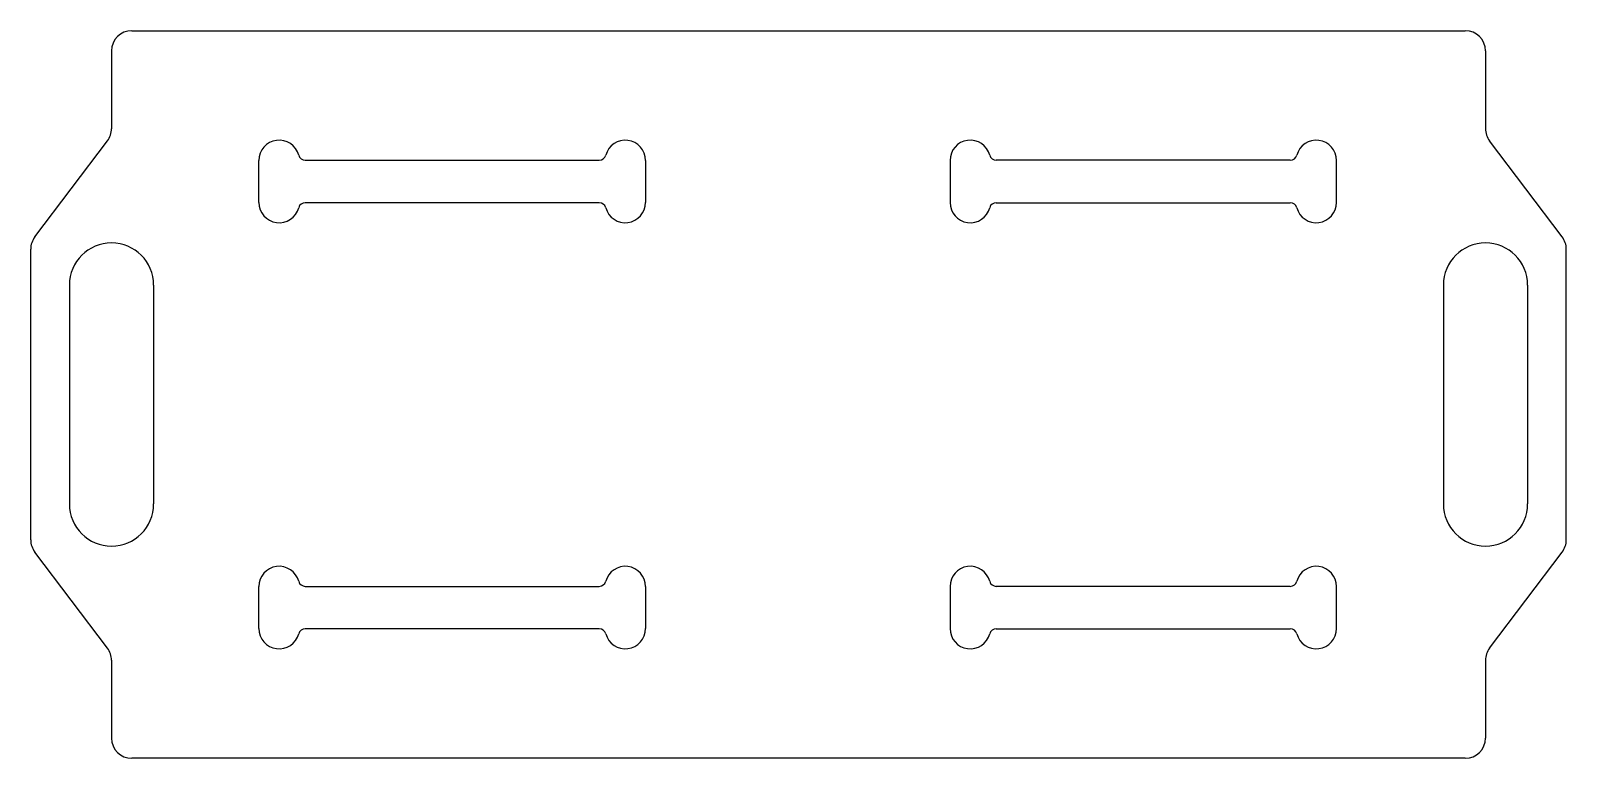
# Model space of a CAD drawing. Header units: metres. Extents: x 974 to 1430, y -273 to -57.
import ezdxf

# ---------------------------------------------------------------- set-up
doc = ezdxf.new("R2010")
doc.units = ezdxf.units.M

msp = doc.modelspace()

# ---------------------------------------------------------------- linework, layer by layer
at = {"color": 250, "linetype": 'Continuous'}
for p, q in [((1003.93, -56.84), (1399.93, -56.84)), ((997.93, -62.84), (997.93, -85.92)), ((1405.93, -62.84), (1405.93, -85.92)), ((975.14, -118.05), (996.71, -89.54)), ((1428.71, -118.05), (1407.14, -89.54)), ((1041.71, -107.84), (1041.71, -95.34)), ((1055.45, -95.29), (1142.75, -95.29)), ((1156.49, -95.34), (1156.49, -107.84)), ((1246.92, -95.34), (1246.92, -107.84)), ((1347.95, -95.29), (1260.65, -95.29)), ((1361.69, -107.84), (1361.69, -95.34)), ((1142.75, -107.89), (1055.45, -107.89)), ((1260.65, -107.89), (1347.95, -107.89)), ((973.93, -208), (973.93, -121.67)), ((1429.92, -208), (1429.92, -121.67)), ((985.43, -132.34), (985.43, -197.34)), ((1010.43, -132.34), (1010.43, -197.34)), ((1393.43, -132.34), (1393.43, -197.34)), ((1418.43, -132.34), (1418.43, -197.34)), ((996.71, -240.13), (975.14, -211.62)), ((1407.14, -240.13), (1428.71, -211.62)), ((1041.71, -234.34), (1041.71, -221.84)), ((1055.45, -221.79), (1142.75, -221.79)), ((1156.49, -221.84), (1156.49, -234.34)), ((1246.92, -221.84), (1246.92, -234.34)), ((1347.95, -221.79), (1260.65, -221.79)), ((1361.69, -234.34), (1361.69, -221.84)), ((1142.75, -234.39), (1055.45, -234.39)), ((1260.65, -234.39), (1347.95, -234.39)), ((997.93, -243.75), (997.93, -266.84)), ((1405.93, -243.75), (1405.93, -266.84)), ((1399.93, -272.84), (1003.93, -272.84))]:
    msp.add_line(p, q, dxfattribs=at)
for centre, radius, start, end in [((1003.93, -62.84), 6, 90, 180), ((1399.93, -62.84), 6, 0, 90), ((991.93, -85.92), 6, 322.892, 0), ((1411.93, -85.92), 6, 180, 217.108), ((1047.71, -95.34), 6, 14.8477, 180), ((1150.49, -95.34), 6, 0, 165.1523), ((1252.92, -95.34), 6, 14.8477, 180), ((1355.69, -95.34), 6, 0, 165.1523), ((1055.45, -93.29), 2, 194.8477, 270), ((1142.75, -93.29), 2, 270, 345.1523), ((1260.65, -93.29), 2, 194.8477, 270), ((1347.95, -93.29), 2, 270, 345.1523), ((1047.71, -107.84), 6, 180, 345.1523), ((1055.45, -109.89), 2, 90, 165.1523), ((1142.75, -109.89), 2, 14.8477, 90), ((1150.49, -107.84), 6, 194.8477, 0), ((1252.92, -107.84), 6, 180, 345.1523), ((1260.65, -109.89), 2, 90, 165.1523), ((1347.95, -109.89), 2, 14.8477, 90), ((1355.69, -107.84), 6, 194.8477, 0), ((979.93, -121.67), 6, 142.892, 180), ((1423.92, -121.67), 6, 0, 37.108), ((997.93, -132.34), 12.5, 0, 180), ((1405.93, -132.34), 12.5, 0, 180), ((997.93, -197.34), 12.5, 180, 360), ((1405.93, -197.34), 12.5, 180, 0), ((979.93, -208), 6, 180, 217.108), ((1423.92, -208), 6, 322.892, 360), ((1047.71, -221.84), 6, 14.8477, 180), ((1150.49, -221.84), 6, 360, 165.1523), ((1252.92, -221.84), 6, 14.8477, 180), ((1355.69, -221.84), 6, 0, 165.1523), ((1055.45, -219.79), 2, 194.8477, 270), ((1142.75, -219.79), 2, 270, 345.1523), ((1260.65, -219.79), 2, 194.8477, 270), ((1347.95, -219.79), 2, 270, 345.1523), ((1047.71, -234.34), 6, 180, 345.1523), ((1055.45, -236.39), 2, 90, 165.1523), ((1142.75, -236.39), 2, 14.8477, 90), ((1150.49, -234.34), 6, 194.8477, 360), ((1252.92, -234.34), 6, 180, 345.1523), ((1260.65, -236.39), 2, 90, 165.1523), ((1347.95, -236.39), 2, 14.8477, 90), ((1355.69, -234.34), 6, 194.8477, 0), ((991.93, -243.75), 6, 360, 37.108), ((1411.93, -243.75), 6, 142.892, 180), ((1003.93, -266.84), 6, 180, 270), ((1399.93, -266.84), 6, 270, 360)]:
    msp.add_arc(centre, radius, start, end, dxfattribs=at)

doc.saveas('drawing.dxf')
